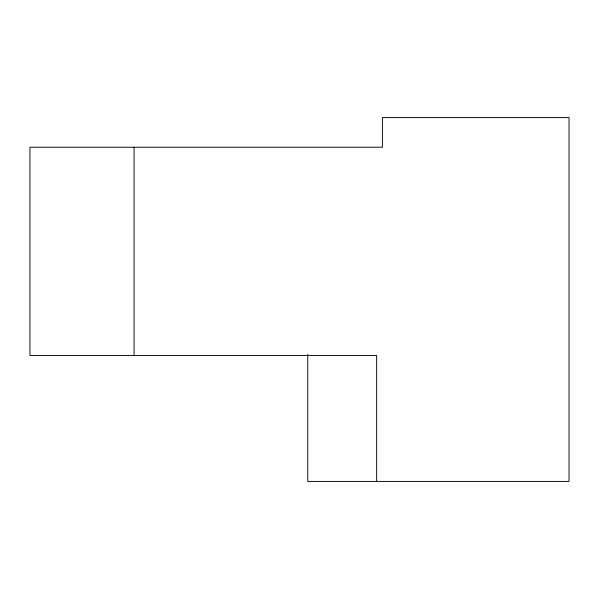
<?xml version="1.0" encoding="UTF-8"?>
<svg xmlns="http://www.w3.org/2000/svg" width="599" height="599" viewBox="0 0 599 599"><rect width="100%" height="100%" fill="white"/><g stroke="black" fill="none" stroke-linecap="round" stroke-linejoin="round"><path stroke-width="0.9" d="M376.644 481.416L376.644 355.492L29.95 355.492L29.95 147.219L382.409 147.219L382.409 117.584L569.05 117.584L569.05 481.416L307.751 481.416L307.751 354.458M134.086 147.219L134.086 355.492"/></g></svg>
